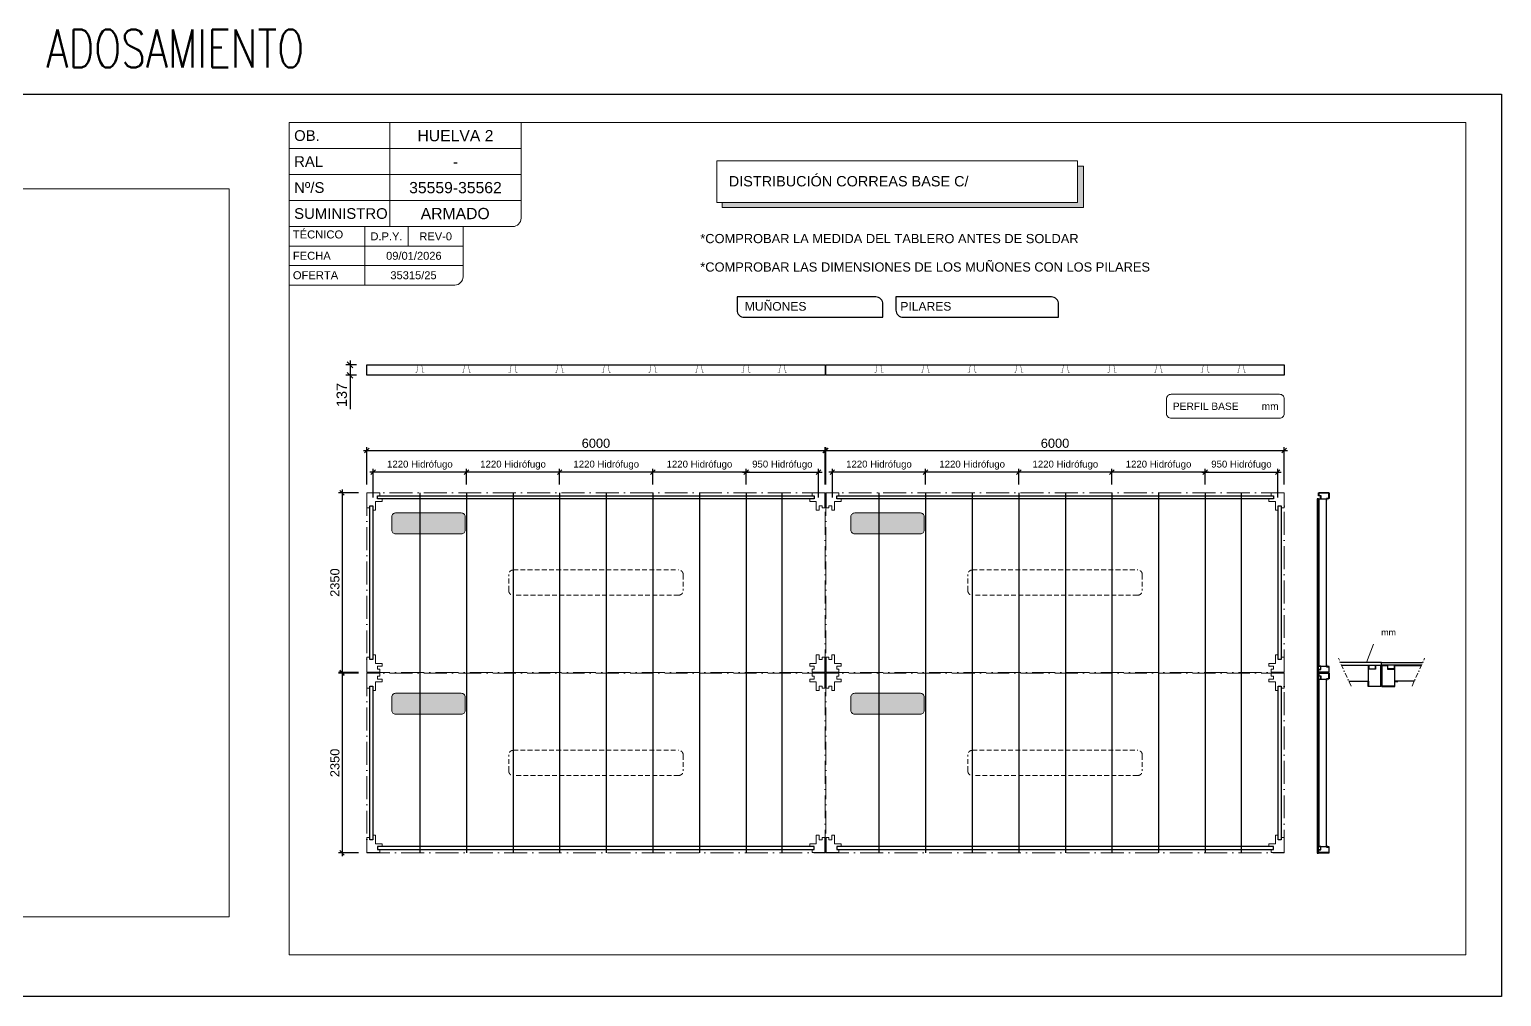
# Model space of a CAD drawing. Header units: millimetres. Extents: x 367645 to 474957, y -134457 to -104992.
# Drawn here: x 415626 to 434897, y -134457 to -121801 of the extents above; entities that cross this region are included whole.
import ezdxf
from ezdxf.enums import TextEntityAlignment as Align

# ---------------------------------------------------------------- set-up
doc = ezdxf.new("R2010")
doc.units = ezdxf.units.MM
doc.header["$LTSCALE"] = 25
doc.header["$PDMODE"] = 35
doc.header["$PDSIZE"] = 5
for name, pattern in [('ACAD_ISO10W100', [18, 12, -3, 0, -3]), ('TRAZO_Y_PUNTO2', [0.5, 0.25, -0.125, 0, -0.125]), ('TRAZOS2', [0.375, 0.25, -0.125])]:
    doc.linetypes.add(name, pattern=pattern)
for name, color, linetype in [('_A-SOMBREJAT BLANC', 7, 'Continuous'), ('ALZ-CER-DIB', 8, 'Continuous'), ('ALZ-EST-BA-DIB', 3, 'Continuous'), ('CARRIL', 3, 'Continuous'), ('CORREAS', 4, 'Continuous'), ('CUADROS', 2, 'Continuous'), ('Ejes', 4, 'Continuous'), ('Estructura LF', 8, 'Continuous'), ('PL-CER-DIB', 3, 'Continuous'), ('SOMBRAS', 7, 'Continuous'), ('TEXTO', 2, 'Continuous')]:
    doc.layers.add(name, color=color, linetype=linetype)
for name, color, linetype, lineweight in [('Cotas', 1, 'Continuous', 13), ('PL-LIM-CASETA', 8, 'ACAD_ISO10W100', 9), ('PL-PILARES', 2, 'Continuous', 18)]:
    doc.layers.add(name, color=color, linetype=linetype, lineweight=lineweight)
doc.styles.add('ARIAL', font='arial.ttf')
doc.styles.add('ROMANS', font='romans.shx', dxfattribs={"width": 0.75})
doc.styles.get("Standard").update_dxf_attribs({"font": 'arial.ttf'})
doc.dimstyles.new('PMP-T-60', dxfattribs={"dimscale": 60, "dimtxt": 1.8, "dimasz": 1, "dimexe": 0.75, "dimexo": 1.8, "dimgap": 0.54, "dimtad": 1, "dimdec": 0, "dimzin": 0, "dimdsep": 46, "dimtxsty": 'ROMANS', "dimblk1": 'OBLIQUE', "dimblk2": 'OBLIQUE', "dimsah": 1, "dimcen": 1, "dimdle": 0.75, "dimadec": 0, "dimazin": 0, "dimtfac": 1, "dimtdec": 0, "dimtofl": 0, "dimtmove": 0, "dimatfit": 3, "dimldrblk": 'OBLIQUE', "dimfxl": 1, "dimtolj": 1, "dimtzin": 0, "dimarcsym": 0})
doc.dimstyles.new('PMP-T-75', dxfattribs={"dimscale": 75, "dimtxt": 1.8, "dimasz": 1, "dimexe": 0.75, "dimexo": 1.8, "dimgap": 0.54, "dimtad": 1, "dimdec": 0, "dimzin": 0, "dimdsep": 46, "dimtxsty": 'ROMANS', "dimblk1": 'OBLIQUE', "dimblk2": 'OBLIQUE', "dimsah": 1, "dimcen": 1, "dimdle": 0.75, "dimadec": 0, "dimazin": 0, "dimtfac": 1, "dimtdec": 0, "dimtofl": 0, "dimtmove": 0, "dimatfit": 3, "dimldrblk": 'OBLIQUE', "dimfxl": 1, "dimtolj": 1, "dimtzin": 0, "dimarcsym": 0})

# ---------------------------------------------------------------- blocks, each defined once
blk = doc.blocks.new('RECUADROS MEDIDAS PILARES - MUÑONES')
at = {"layer": 'TEXTO', "color": 5}
for points in [[(-182, 0), (-1432, 0), (-1432, -119, 0.414214), (-1367, -183), (-117, -183), (-117, -65, 0.414214)], [(1401, 0), (0, 0), (0, -119, 0.414214), (65, -183), (1466, -183), (1466, -65, 0.414214)]]:
    blk.add_lwpolyline(points, format="xyb", close=True, dxfattribs=at)
at = {"layer": 'TEXTO', "color": 5, "style": 'ARIAL'}
for s, p in [(' MUÑONES ', (-1392, -124)), ('PILARES ', (40, -124))]:
    blk.add_text(s, height=77.8, dxfattribs=at).set_placement(p)
for tag, p in [('MUÑONES', (-167, -92)), ('PILARES', (1416, -92))]:
    blk.add_attdef(tag, text='', height=77.8, dxfattribs=at).set_placement(p, align=Align.MIDDLE_RIGHT)
blk = doc.blocks.new('RECUADRO TÍTULO PLANO')
at = {"layer": '_A-SOMBREJAT BLANC'}
h = blk.add_hatch(color=7, dxfattribs=at)
h.dxf.hatch_style = 1
h.paths.add_polyline_path([(1677, -47), (1625, -47), (1625, -374), (-1578, -374), (-1578, -421), (1677, -421)])
at = {"layer": 'Cotas'}
blk.add_lwpolyline([(-1625, 0), (1625, 0), (1625, -374), (-1625, -374)], close=True, dxfattribs=at)
blk.add_lwpolyline([(1625, -47), (1677, -47), (1677, -421), (-1578, -421), (-1578, -374)], dxfattribs=at)
at = {"layer": 'TEXTO', "style": 'ARIAL'}
blk.add_text('DISTRIBUCIÓN CORREAS BASE C/', height=93.09, dxfattribs=at).set_placement((-1518, -230))
blk.add_attdef('TABLERO', (717, -230), '', height=93.1, dxfattribs=at)
blk = doc.blocks.new('PILAR Y REMATE')
at = {"lineweight": 0}
blk.add_wipeout([(-140, 78), (-198, 78), (-198, 113), (-113, 113), (-113, 226), (-78, 226), (-78, 168), (-38, 168), (-38, 195), (0, 195), (0, 0), (-167, 0), (-167, 38), (-140, 38)], dxfattribs=at)
at = {"layer": 'PL-PILARES'}
blk.add_line((2, -2), (0, -2), dxfattribs=at)
blk.add_lwpolyline([(-140, 78), (-198, 78), (-198, 113), (-113, 113), (-113, 226), (-78, 226), (-78, 168), (-38, 168), (-38, 195), (0, 195), (0, 0), (-167, 0), (-167, 38), (-140, 38)], close=True, dxfattribs=at)
blk = doc.blocks.new('_OBLIQUE')
at = {"color": 0, "linetype": 'ByBlock'}
blk.add_line((-0.5, -0.5), (0.5, 0.5), dxfattribs=at)
blk = doc.blocks.new('*D780')
at = {"layer": 'Cotas', "color": 0, "lineweight": -2, "transparency": 16777216}
for p, q in [((420127, -127928), (420127, -127550)), ((421347, -127757), (421347, -127550)), ((421392, -127595), (420082, -127595))]:
    blk.add_line(p, q, dxfattribs=at)
at = {"layer": 'Defpoints', "color": 0, "transparency": 16777216}
for p in [(420127, -127595), (421347, -127865), (420127, -128036)]:
    blk.add_point(p, dxfattribs=at)
at = {"layer": 'Cotas', "color": 0, "lineweight": -2, "transparency": 16777216, "xscale": 60, "yscale": 60, "zscale": 60, "rotation": 180}
blk.add_blockref('_OBLIQUE', (420127, -127595), dxfattribs=at)
at = {"layer": 'Cotas', "color": 0, "lineweight": -2, "transparency": 16777216, "xscale": 60, "yscale": 60, "zscale": 60}
blk.add_blockref('_OBLIQUE', (421347, -127595), dxfattribs=at)
at = {"layer": 'Cotas', "color": 0, "transparency": 16777216, "insert": (420737, -127503), "char_height": 90, "attachment_point": 5, "style": 'ARIAL'}
blk.add_mtext('\\A1;1220 Hidrófugo', dxfattribs=at)
blk = doc.blocks.new('*D781')
at = {"layer": 'Cotas', "color": 0, "lineweight": -2, "transparency": 16777216}
for p, q in [((421347, -127757), (421347, -127550)), ((422567, -127757), (422567, -127550)), ((422612, -127595), (421302, -127595))]:
    blk.add_line(p, q, dxfattribs=at)
at = {"layer": 'Defpoints', "color": 0, "transparency": 16777216}
for p in [(421347, -127595), (421347, -127865), (422567, -127865)]:
    blk.add_point(p, dxfattribs=at)
at = {"layer": 'Cotas', "color": 0, "lineweight": -2, "transparency": 16777216, "xscale": 60, "yscale": 60, "zscale": 60, "rotation": 180}
blk.add_blockref('_OBLIQUE', (421347, -127595), dxfattribs=at)
at = {"layer": 'Cotas', "color": 0, "lineweight": -2, "transparency": 16777216, "xscale": 60, "yscale": 60, "zscale": 60}
blk.add_blockref('_OBLIQUE', (422567, -127595), dxfattribs=at)
at = {"layer": 'Cotas', "color": 0, "transparency": 16777216, "insert": (421957, -127503), "char_height": 90, "attachment_point": 5, "style": 'ARIAL'}
blk.add_mtext('\\A1;1220 Hidrófugo', dxfattribs=at)
blk = doc.blocks.new('*D782')
at = {"layer": 'Cotas', "color": 0, "lineweight": -2, "transparency": 16777216}
for p, q in [((422567, -127757), (422567, -127550)), ((423787, -127757), (423787, -127550)), ((423832, -127595), (422522, -127595))]:
    blk.add_line(p, q, dxfattribs=at)
at = {"layer": 'Defpoints', "color": 0, "transparency": 16777216}
for p in [(422567, -127595), (422567, -127865), (423787, -127865)]:
    blk.add_point(p, dxfattribs=at)
at = {"layer": 'Cotas', "color": 0, "lineweight": -2, "transparency": 16777216, "xscale": 60, "yscale": 60, "zscale": 60, "rotation": 180}
blk.add_blockref('_OBLIQUE', (422567, -127595), dxfattribs=at)
at = {"layer": 'Cotas', "color": 0, "lineweight": -2, "transparency": 16777216, "xscale": 60, "yscale": 60, "zscale": 60}
blk.add_blockref('_OBLIQUE', (423787, -127595), dxfattribs=at)
at = {"layer": 'Cotas', "color": 0, "transparency": 16777216, "insert": (423177, -127503), "char_height": 90, "attachment_point": 5, "style": 'ARIAL'}
blk.add_mtext('\\A1;1220 Hidrófugo', dxfattribs=at)
blk = doc.blocks.new('*D783')
at = {"layer": 'Cotas', "color": 0, "lineweight": -2, "transparency": 16777216}
for p, q in [((423787, -127757), (423787, -127550)), ((425007, -127757), (425007, -127550)), ((425052, -127595), (423742, -127595))]:
    blk.add_line(p, q, dxfattribs=at)
at = {"layer": 'Defpoints', "color": 0, "transparency": 16777216}
for p in [(423787, -127595), (423787, -127865), (425007, -127865)]:
    blk.add_point(p, dxfattribs=at)
at = {"layer": 'Cotas', "color": 0, "lineweight": -2, "transparency": 16777216, "xscale": 60, "yscale": 60, "zscale": 60, "rotation": 180}
blk.add_blockref('_OBLIQUE', (423787, -127595), dxfattribs=at)
at = {"layer": 'Cotas', "color": 0, "lineweight": -2, "transparency": 16777216, "xscale": 60, "yscale": 60, "zscale": 60}
blk.add_blockref('_OBLIQUE', (425007, -127595), dxfattribs=at)
at = {"layer": 'Cotas', "color": 0, "transparency": 16777216, "insert": (424397, -127503), "char_height": 90, "attachment_point": 5, "style": 'ARIAL'}
blk.add_mtext('\\A1;1220 Hidrófugo', dxfattribs=at)
blk = doc.blocks.new('*D775')
at = {"layer": 'Cotas', "color": 0, "lineweight": -2, "transparency": 16777216}
for p, q in [((425007, -127757), (425007, -127550)), ((425957, -127927), (425957, -127550)), ((424962, -127595), (426002, -127595))]:
    blk.add_line(p, q, dxfattribs=at)
at = {"layer": 'Defpoints', "color": 0, "transparency": 16777216}
for p in [(425957, -127595), (425007, -127865), (425957, -128035)]:
    blk.add_point(p, dxfattribs=at)
at = {"layer": 'Cotas', "color": 0, "lineweight": -2, "transparency": 16777216, "xscale": 60, "yscale": 60, "zscale": 60, "rotation": 180}
blk.add_blockref('_OBLIQUE', (425007, -127595), dxfattribs=at)
at = {"layer": 'Cotas', "color": 0, "lineweight": -2, "transparency": 16777216, "xscale": 60, "yscale": 60, "zscale": 60}
blk.add_blockref('_OBLIQUE', (425957, -127595), dxfattribs=at)
at = {"layer": 'Cotas', "color": 0, "transparency": 16777216, "insert": (425482, -127503), "char_height": 90, "attachment_point": 5, "style": 'ARIAL'}
blk.add_mtext('\\A1;950 Hidrófugo', dxfattribs=at)
blk = doc.blocks.new('*D776')
at = {"layer": 'Cotas', "color": 0, "lineweight": -2, "transparency": 16777216}
for p, q in [((419934, -127865), (419673, -127865)), ((419718, -127820), (419718, -130260)), ((419934, -130215), (419673, -130215))]:
    blk.add_line(p, q, dxfattribs=at)
at = {"layer": 'Defpoints', "color": 0, "transparency": 16777216}
for p in [(420042, -127865), (419718, -130215), (420042, -130215)]:
    blk.add_point(p, dxfattribs=at)
at = {"layer": 'Cotas', "color": 0, "lineweight": -2, "transparency": 16777216, "xscale": 60, "yscale": 60, "zscale": 60}
for p, rotation in [((419718, -127865), 90), ((419718, -130215), 270)]:
    blk.add_blockref('_OBLIQUE', p, dxfattribs=dict(at, rotation=rotation))
at = {"layer": 'Cotas', "color": 0, "transparency": 16777216, "insert": (419625, -129040), "char_height": 120, "attachment_point": 5, "rotation": 90, "style": 'ARIAL'}
blk.add_mtext('\\A1;2350', dxfattribs=at)
blk = doc.blocks.new('*D777')
at = {"layer": 'Cotas', "color": 0, "lineweight": -2, "transparency": 16777216}
for p, q in [((419997, -127311), (426087, -127311)), ((420042, -127757), (420042, -127266)), ((426042, -127757), (426042, -127266))]:
    blk.add_line(p, q, dxfattribs=at)
at = {"layer": 'Defpoints', "color": 0, "transparency": 16777216}
for p in [(426042, -127311), (420042, -127865), (426042, -127865)]:
    blk.add_point(p, dxfattribs=at)
at = {"layer": 'Cotas', "color": 0, "lineweight": -2, "transparency": 16777216, "xscale": 60, "yscale": 60, "zscale": 60, "rotation": 180}
blk.add_blockref('_OBLIQUE', (420042, -127311), dxfattribs=at)
at = {"layer": 'Cotas', "color": 0, "lineweight": -2, "transparency": 16777216, "xscale": 60, "yscale": 60, "zscale": 60}
blk.add_blockref('_OBLIQUE', (426042, -127311), dxfattribs=at)
at = {"layer": 'Cotas', "color": 0, "transparency": 16777216, "insert": (423042, -127217), "char_height": 120, "attachment_point": 5, "style": 'ARIAL'}
blk.add_mtext('\\A1;6000', dxfattribs=at)
blk = doc.blocks.new('*D778')
at = {"layer": 'Cotas', "color": 0, "lineweight": -2, "transparency": 16777216}
for p, q in [((419907, -126190), (419768, -126190)), ((419824, -126134), (419824, -126327)), ((419907, -126327), (419768, -126327)), ((419824, -126327), (419824, -126769))]:
    blk.add_line(p, q, dxfattribs=at)
at = {"layer": 'Defpoints', "color": 0, "transparency": 16777216}
for p in [(420042, -126190), (419824, -126327), (420042, -126327)]:
    blk.add_point(p, dxfattribs=at)
at = {"layer": 'Cotas', "color": 0, "lineweight": -2, "transparency": 16777216, "xscale": 75, "yscale": 75, "zscale": 75}
for p, rotation in [((419824, -126190), 90), ((419824, -126327), 270)]:
    blk.add_blockref('_OBLIQUE', p, dxfattribs=dict(at, rotation=rotation))
at = {"layer": 'Cotas', "color": 0, "transparency": 16777216, "insert": (419715, -126585), "char_height": 135, "attachment_point": 5, "rotation": 90, "style": 'ARIAL'}
blk.add_mtext('\\A1;137', dxfattribs=at)
blk = doc.blocks.new('RECUADRO H PERFIL BASE Xmm')
at = {"layer": 'Cotas', "color": 4}
blk.add_lwpolyline([(-996, 106), (-41, 106, -0.414214), (0, 65), (0, -65, -0.414214), (-41, -106), (-996, -106, -0.414214), (-1038, -65), (-1038, 65, -0.414214)], format="xyb", close=True, dxfattribs=at)
at = {"layer": 'TEXTO', "color": 4, "style": 'ARIAL'}
for s, height, p in [('PERFIL BASE', 64.29, (-982, -32)), ('mm', 64.3, (-199, -32))]:
    blk.add_text(s, height=height, dxfattribs=at).set_placement(p)
blk.add_attdef('HBASE', text='', height=64.3, dxfattribs=at).set_placement((-368, -51), align=Align.BOTTOM_LEFT)
blk = doc.blocks.new('CORREA BASE')
at = {"layer": 'ALZ-CER-DIB', "const_width": 5}
blk.add_lwpolyline([(-60, -100), (-40, -100), (-25, 0), (25, 0), (40, -100), (60, -100)], dxfattribs=at)
blk = doc.blocks.new('*D779')
at = {"layer": 'Cotas', "color": 0, "lineweight": -2, "transparency": 16777216}
for p, q in [((419934, -130225), (419673, -130225)), ((419718, -130180), (419718, -132620)), ((419934, -132575), (419673, -132575))]:
    blk.add_line(p, q, dxfattribs=at)
at = {"layer": 'Defpoints', "color": 0, "transparency": 16777216}
for p in [(420042, -130225), (419718, -132575), (420042, -132575)]:
    blk.add_point(p, dxfattribs=at)
at = {"layer": 'Cotas', "color": 0, "lineweight": -2, "transparency": 16777216, "xscale": 60, "yscale": 60, "zscale": 60}
for p, rotation in [((419718, -130225), 90), ((419718, -132575), 270)]:
    blk.add_blockref('_OBLIQUE', p, dxfattribs=dict(at, rotation=rotation))
at = {"layer": 'Cotas', "color": 0, "transparency": 16777216, "insert": (419625, -131400), "char_height": 120, "attachment_point": 5, "rotation": 90, "style": 'ARIAL'}
blk.add_mtext('\\A1;2350', dxfattribs=at)
blk = doc.blocks.new('BLOQUE TABLERO SECCIÓN')
at = {"layer": 'TEXTO', "style": 'ARIAL'}
blk.add_text('mm', height=82.9, dxfattribs=at).set_placement((140, 0))
for tag, p in [('TIPO_TABLERO', (0, 256)), ('TABLERO', (0, 117)), ('NÚMERO_GROSOR_TABLERO', (0, -22))]:
    blk.add_attdef(tag, text='', height=75, dxfattribs=at).set_placement(p, align=Align.BOTTOM_LEFT)
blk = doc.blocks.new('*D784')
at = {"layer": 'Cotas', "color": 0, "lineweight": -2, "transparency": 16777216}
for p, q in [((426137, -127928), (426137, -127550)), ((427357, -127757), (427357, -127550)), ((427402, -127595), (426092, -127595))]:
    blk.add_line(p, q, dxfattribs=at)
at = {"layer": 'Defpoints', "color": 0, "transparency": 16777216}
for p in [(426137, -127595), (427357, -127865), (426137, -128036)]:
    blk.add_point(p, dxfattribs=at)
at = {"layer": 'Cotas', "color": 0, "lineweight": -2, "transparency": 16777216, "xscale": 60, "yscale": 60, "zscale": 60, "rotation": 180}
blk.add_blockref('_OBLIQUE', (426137, -127595), dxfattribs=at)
at = {"layer": 'Cotas', "color": 0, "lineweight": -2, "transparency": 16777216, "xscale": 60, "yscale": 60, "zscale": 60}
blk.add_blockref('_OBLIQUE', (427357, -127595), dxfattribs=at)
at = {"layer": 'Cotas', "color": 0, "transparency": 16777216, "insert": (426747, -127503), "char_height": 90, "attachment_point": 5, "style": 'ARIAL'}
blk.add_mtext('\\A1;1220 Hidrófugo', dxfattribs=at)
blk = doc.blocks.new('*D785')
at = {"layer": 'Cotas', "color": 0, "lineweight": -2, "transparency": 16777216}
for p, q in [((427357, -127757), (427357, -127550)), ((428577, -127757), (428577, -127550)), ((428622, -127595), (427312, -127595))]:
    blk.add_line(p, q, dxfattribs=at)
at = {"layer": 'Defpoints', "color": 0, "transparency": 16777216}
for p in [(427357, -127595), (427357, -127865), (428577, -127865)]:
    blk.add_point(p, dxfattribs=at)
at = {"layer": 'Cotas', "color": 0, "lineweight": -2, "transparency": 16777216, "xscale": 60, "yscale": 60, "zscale": 60, "rotation": 180}
blk.add_blockref('_OBLIQUE', (427357, -127595), dxfattribs=at)
at = {"layer": 'Cotas', "color": 0, "lineweight": -2, "transparency": 16777216, "xscale": 60, "yscale": 60, "zscale": 60}
blk.add_blockref('_OBLIQUE', (428577, -127595), dxfattribs=at)
at = {"layer": 'Cotas', "color": 0, "transparency": 16777216, "insert": (427967, -127503), "char_height": 90, "attachment_point": 5, "style": 'ARIAL'}
blk.add_mtext('\\A1;1220 Hidrófugo', dxfattribs=at)
blk = doc.blocks.new('*D786')
at = {"layer": 'Cotas', "color": 0, "lineweight": -2, "transparency": 16777216}
for p, q in [((428577, -127757), (428577, -127550)), ((429797, -127757), (429797, -127550)), ((429842, -127595), (428532, -127595))]:
    blk.add_line(p, q, dxfattribs=at)
at = {"layer": 'Defpoints', "color": 0, "transparency": 16777216}
for p in [(428577, -127595), (428577, -127865), (429797, -127865)]:
    blk.add_point(p, dxfattribs=at)
at = {"layer": 'Cotas', "color": 0, "lineweight": -2, "transparency": 16777216, "xscale": 60, "yscale": 60, "zscale": 60, "rotation": 180}
blk.add_blockref('_OBLIQUE', (428577, -127595), dxfattribs=at)
at = {"layer": 'Cotas', "color": 0, "lineweight": -2, "transparency": 16777216, "xscale": 60, "yscale": 60, "zscale": 60}
blk.add_blockref('_OBLIQUE', (429797, -127595), dxfattribs=at)
at = {"layer": 'Cotas', "color": 0, "transparency": 16777216, "insert": (429187, -127503), "char_height": 90, "attachment_point": 5, "style": 'ARIAL'}
blk.add_mtext('\\A1;1220 Hidrófugo', dxfattribs=at)
blk = doc.blocks.new('*D787')
at = {"layer": 'Cotas', "color": 0, "lineweight": -2, "transparency": 16777216}
for p, q in [((429797, -127757), (429797, -127550)), ((431017, -127757), (431017, -127550)), ((431062, -127595), (429752, -127595))]:
    blk.add_line(p, q, dxfattribs=at)
at = {"layer": 'Defpoints', "color": 0, "transparency": 16777216}
for p in [(429797, -127595), (429797, -127865), (431017, -127865)]:
    blk.add_point(p, dxfattribs=at)
at = {"layer": 'Cotas', "color": 0, "lineweight": -2, "transparency": 16777216, "xscale": 60, "yscale": 60, "zscale": 60, "rotation": 180}
blk.add_blockref('_OBLIQUE', (429797, -127595), dxfattribs=at)
at = {"layer": 'Cotas', "color": 0, "lineweight": -2, "transparency": 16777216, "xscale": 60, "yscale": 60, "zscale": 60}
blk.add_blockref('_OBLIQUE', (431017, -127595), dxfattribs=at)
at = {"layer": 'Cotas', "color": 0, "transparency": 16777216, "insert": (430407, -127503), "char_height": 90, "attachment_point": 5, "style": 'ARIAL'}
blk.add_mtext('\\A1;1220 Hidrófugo', dxfattribs=at)
blk = doc.blocks.new('*D788')
at = {"layer": 'Cotas', "color": 0, "lineweight": -2, "transparency": 16777216}
for p, q in [((431017, -127757), (431017, -127550)), ((431967, -127927), (431967, -127550)), ((430972, -127595), (432012, -127595))]:
    blk.add_line(p, q, dxfattribs=at)
at = {"layer": 'Defpoints', "color": 0, "transparency": 16777216}
for p in [(431967, -127595), (431017, -127865), (431967, -128035)]:
    blk.add_point(p, dxfattribs=at)
at = {"layer": 'Cotas', "color": 0, "lineweight": -2, "transparency": 16777216, "xscale": 60, "yscale": 60, "zscale": 60, "rotation": 180}
blk.add_blockref('_OBLIQUE', (431017, -127595), dxfattribs=at)
at = {"layer": 'Cotas', "color": 0, "lineweight": -2, "transparency": 16777216, "xscale": 60, "yscale": 60, "zscale": 60}
blk.add_blockref('_OBLIQUE', (431967, -127595), dxfattribs=at)
at = {"layer": 'Cotas', "color": 0, "transparency": 16777216, "insert": (431492, -127503), "char_height": 90, "attachment_point": 5, "style": 'ARIAL'}
blk.add_mtext('\\A1;950 Hidrófugo', dxfattribs=at)
blk = doc.blocks.new('*D789')
at = {"layer": 'Cotas', "color": 0, "lineweight": -2, "transparency": 16777216}
for p, q in [((426007, -127311), (432097, -127311)), ((426052, -127757), (426052, -127266)), ((432052, -127757), (432052, -127266))]:
    blk.add_line(p, q, dxfattribs=at)
at = {"layer": 'Defpoints', "color": 0, "transparency": 16777216}
for p in [(432052, -127311), (426052, -127865), (432052, -127865)]:
    blk.add_point(p, dxfattribs=at)
at = {"layer": 'Cotas', "color": 0, "lineweight": -2, "transparency": 16777216, "xscale": 60, "yscale": 60, "zscale": 60, "rotation": 180}
blk.add_blockref('_OBLIQUE', (426052, -127311), dxfattribs=at)
at = {"layer": 'Cotas', "color": 0, "lineweight": -2, "transparency": 16777216, "xscale": 60, "yscale": 60, "zscale": 60}
blk.add_blockref('_OBLIQUE', (432052, -127311), dxfattribs=at)
at = {"layer": 'Cotas', "color": 0, "transparency": 16777216, "insert": (429052, -127217), "char_height": 120, "attachment_point": 5, "style": 'ARIAL'}
blk.add_mtext('\\A1;6000', dxfattribs=at)
blk = doc.blocks.new('RECUADRO TABLERO Y SUELO')
at = {"layer": 'Cotas', "linetype": 'TRAZOS2', "ltscale": 10, "transparency": 33554559}
blk.add_lwpolyline([(-1082, 165), (1082, 165, -0.414214), (1142, 105), (1142, -105, -0.414214), (1082, -165), (-1082, -165, -0.414214), (-1142, -105), (-1142, 105, -0.414214)], format="xyb", close=True, dxfattribs=at)
at = {"layer": 'TEXTO', "style": 'ARIAL'}
blk.add_attdef('TABLERO_SUELO', text='', height=108, dxfattribs=at).set_placement((0, 0), align=Align.MIDDLE_CENTER)
blk = doc.blocks.new('BLOQUE NÚMERO SERIE')
at = {"layer": 'SOMBRAS', "transparency": 33554495}
h = blk.add_hatch(color=3, dxfattribs=at)
h.dxf.hatch_style = 1
edge = h.paths.add_edge_path()
edge.add_arc((-430, 87), 50, 90, 180)
edge.add_line((-480, 87), (-480, -87))
edge.add_arc((-430, -87), 50, 180, 270)
edge.add_line((-430, -137), (430, -137))
edge.add_arc((430, -87), 50, 270, 360)
edge.add_line((480, -87), (480, 87))
edge.add_arc((430, 87), 50, 0, 90)
edge.add_line((430, 137), (-430, 137))
at = {"layer": 'Cotas', "color": 2}
blk.add_lwpolyline([(-430, 137, 0.414214), (-480, 87), (-480, -87, 0.414214), (-430, -137), (430, -137, 0.414214), (480, -87), (480, 87, 0.414214), (430, 137)], format="xyb", close=True, dxfattribs=at)
at = {"layer": 'TEXTO', "style": 'ARIAL'}
blk.add_attdef('SERIE', text='', height=90, dxfattribs=at).set_placement((0, 0), align=Align.MIDDLE_CENTER)

msp = doc.modelspace()

# ---------------------------------------------------------------- linework, layer by layer
at = {"layer": 'ALZ-EST-BA-DIB', "color": 3, "elevation": 0}
for points in [[(426042.146, -126190.184), (426042.146, -126327.184), (420042.146, -126327.184), (420042.146, -126190.184)], [(432052.146, -126190.184), (432052.146, -126327.184), (426052.146, -126327.184), (426052.146, -126190.184)]]:
    msp.add_lwpolyline(points, close=True, dxfattribs=at)
at = {"layer": 'CORREAS', "elevation": 0}
for points in [[(432504.893, -127946.958), (432504.893, -130132.958), (432604.893, -130132.958), (432604.893, -127946.958)], [(432504.893, -130306.958), (432504.893, -132492.958), (432604.893, -132492.958), (432604.893, -130306.958)]]:
    msp.add_lwpolyline(points, close=True, dxfattribs=at)
at = {"layer": 'CORREAS'}
for points in [[(432896.315, -130328.299), (433153.981, -130328.299), (433153.981, -130124.299), (432805.234, -130124.299)], [(433756.222, -130328.299), (433498.556, -130328.299), (433498.556, -130124.299), (433847.304, -130124.299)]]:
    msp.add_lwpolyline(points, dxfattribs=at)
at = {"layer": 'Cotas'}
msp.add_line((433131.257, -130087.453), (433222.821, -129846.076), dxfattribs=at)
at = {"layer": 'Cotas', "linetype": 'TRAZO_Y_PUNTO2', "ltscale": 10}
for p, q in [((432927.011, -130397.049), (432762.626, -130028.868)), ((433725.527, -130397.049), (433889.912, -130028.868))]:
    msp.add_line(p, q, dxfattribs=at)
at = {"layer": 'Cotas', "elevation": 0}
for points in [[(419024.892, -123021.187), (434428.234, -123021.187), (434428.234, -133913.551), (419024.892, -133913.551)], [(419025.594, -123021.187), (420344.385, -123021.187), (420344.385, -123361.183), (419025.594, -123361.183)], [(420344.385, -123021.187), (422061.519, -123021.187), (422061.519, -123361.183), (420344.385, -123361.183)], [(419025.594, -123361.183), (420344.385, -123361.183), (420344.385, -123701.179), (419025.594, -123701.179)], [(420344.385, -123361.183), (422061.519, -123361.183), (422061.519, -123701.179), (420344.385, -123701.179)], [(419025.594, -123701.179), (420344.385, -123701.179), (420344.385, -124041.175), (419025.594, -124041.175)], [(420344.385, -123701.179), (422061.519, -123701.179), (422061.519, -124041.175), (420344.385, -124041.175)], [(404762.413, -123886.438), (418238.719, -123886.438), (418238.719, -133416.111), (404762.413, -133416.111)], [(419025.594, -124041.175), (420344.385, -124041.175), (420344.385, -124381.171), (419025.594, -124381.171)], [(419025.594, -124381.171), (420014.687, -124381.171), (420014.687, -124636.168), (419025.594, -124636.168)], [(420014.687, -124381.171), (421302.538, -124381.171), (421302.538, -124636.168), (420014.687, -124636.168)], [(420585.235, -124381.171), (420585.235, -124636.168)], [(419025.594, -124636.168), (420014.687, -124636.168), (420014.687, -124891.165), (419025.594, -124891.165)], [(420014.687, -124636.168), (421302.538, -124636.168), (421302.538, -124891.165), (420014.687, -124891.165)], [(419025.594, -124891.165), (420014.687, -124891.165), (420014.687, -125146.162), (419025.594, -125146.162)]]:
    msp.add_lwpolyline(points, close=True, dxfattribs=at)
for points in [[(420344.385, -124041.175), (422061.519, -124041.175), (422061.519, -124272.699, -0.414213562), (421953.052, -124381.171), (420344.385, -124381.171)], [(420014.687, -124891.165), (421302.538, -124891.165), (421302.538, -125037.69, -0.414213562), (421194.071, -125146.162), (420014.687, -125146.162)]]:
    msp.add_lwpolyline(points, format="xyb", close=True, dxfattribs=at)
at = {"layer": 'CUADROS', "elevation": 0}
for points in [[(432502.893, -130219.958), (432502.893, -127944.958), (432483.97, -127944.958), (432483.97, -130219.958)], [(432502.893, -132579.958), (432502.893, -130219.958), (432483.97, -130219.958), (432483.97, -132579.958)]]:
    msp.add_lwpolyline(points, close=True, dxfattribs=at)
at = {"layer": 'CUADROS'}
for points in [[(432803.448, -130120.299), (433326.269, -130120.299), (433326.269, -130087.453), (432788.783, -130087.453)], [(433849.09, -130120.299), (433326.269, -130120.299), (433326.269, -130087.453), (433863.755, -130087.453)]]:
    msp.add_lwpolyline(points, dxfattribs=at)
at = {"layer": 'Ejes'}
for p, q in [((420737.146, -127864.958), (420737.146, -130214.958)), ((421347.146, -127864.958), (421347.146, -130214.958)), ((421957.146, -127864.958), (421957.146, -130214.958)), ((422567.146, -127864.958), (422567.146, -130214.958)), ((423177.146, -127864.958), (423177.146, -130214.958)), ((423787.146, -127864.958), (423787.146, -130214.958)), ((424397.146, -127864.958), (424397.146, -130214.958)), ((425007.146, -127864.958), (425007.146, -130214.958)), ((425477.146, -127864.958), (425477.146, -130214.958)), ((426747.146, -127864.958), (426747.146, -130214.958)), ((427357.146, -127864.958), (427357.146, -130214.958)), ((427967.146, -127864.958), (427967.146, -130214.958)), ((428577.146, -127864.958), (428577.146, -130214.958)), ((429187.146, -127864.958), (429187.146, -130214.958)), ((429797.146, -127864.958), (429797.146, -130214.958)), ((430407.146, -127864.958), (430407.146, -130214.958)), ((431017.146, -127864.958), (431017.146, -130214.958)), ((431487.146, -127864.958), (431487.146, -130214.958)), ((420737.146, -130224.958), (420737.146, -132574.958)), ((421347.146, -130224.958), (421347.146, -132574.958)), ((421957.146, -130224.958), (421957.146, -132574.958)), ((422567.146, -130224.958), (422567.146, -132574.958)), ((423177.146, -130224.958), (423177.146, -132574.958)), ((423787.146, -130224.958), (423787.146, -132574.958)), ((424397.146, -130224.958), (424397.146, -132574.958)), ((425007.146, -130224.958), (425007.146, -132574.958)), ((425477.146, -130224.958), (425477.146, -132574.958)), ((426747.146, -130224.958), (426747.146, -132574.958)), ((427357.146, -130224.958), (427357.146, -132574.958)), ((427967.146, -130224.958), (427967.146, -132574.958)), ((428577.146, -130224.958), (428577.146, -132574.958)), ((429187.146, -130224.958), (429187.146, -132574.958)), ((429797.146, -130224.958), (429797.146, -132574.958)), ((430407.146, -130224.958), (430407.146, -132574.958)), ((431017.146, -130224.958), (431017.146, -132574.958)), ((431487.146, -130224.958), (431487.146, -132574.958))]:
    msp.add_line(p, q, dxfattribs=at)
at = {"layer": 'PL-CER-DIB', "elevation": 0}
for points in [[(432606.893, -127961.958), (432604.893, -127961.958), (432604.893, -127938.958), (432637.893, -127938.958), (432637.893, -127866.958), (432504.893, -127866.958), (432504.893, -127900.958), (432529.893, -127900.958), (432529.893, -127946.958), (432504.893, -127946.958), (432504.893, -127969.958), (432502.893, -127969.958), (432502.893, -127944.958), (432527.893, -127944.958), (432527.893, -127902.958), (432502.893, -127902.958), (432502.893, -127864.958), (432639.893, -127864.958), (432639.893, -127940.958), (432606.893, -127940.958)], [(432606.893, -130117.958), (432604.893, -130117.958), (432604.893, -130140.958), (432637.893, -130140.958), (432637.893, -130212.958), (432504.893, -130212.958), (432504.893, -130178.958), (432529.893, -130178.958), (432529.893, -130132.958), (432504.893, -130132.958), (432504.893, -130109.958), (432502.893, -130109.958), (432502.893, -130134.958), (432527.893, -130134.958), (432527.893, -130176.958), (432502.893, -130176.958), (432502.893, -130214.958), (432639.893, -130214.958), (432639.893, -130138.958), (432606.893, -130138.958)], [(432606.893, -130321.958), (432604.893, -130321.958), (432604.893, -130298.958), (432637.893, -130298.958), (432637.893, -130226.958), (432504.893, -130226.958), (432504.893, -130260.958), (432529.893, -130260.958), (432529.893, -130306.958), (432504.893, -130306.958), (432504.893, -130329.958), (432502.893, -130329.958), (432502.893, -130304.958), (432527.893, -130304.958), (432527.893, -130262.958), (432502.893, -130262.958), (432502.893, -130224.958), (432639.893, -130224.958), (432639.893, -130300.958), (432606.893, -130300.958)], [(432606.893, -132477.958), (432604.893, -132477.958), (432604.893, -132500.958), (432637.893, -132500.958), (432637.893, -132572.958), (432504.893, -132572.958), (432504.893, -132538.958), (432529.893, -132538.958), (432529.893, -132492.958), (432504.893, -132492.958), (432504.893, -132469.958), (432502.893, -132469.958), (432502.893, -132494.958), (432527.893, -132494.958), (432527.893, -132536.958), (432502.893, -132536.958), (432502.893, -132574.958), (432639.893, -132574.958), (432639.893, -132498.958), (432606.893, -132498.958)]]:
    msp.add_lwpolyline(points, close=True, dxfattribs=at)
at = {"layer": 'PL-CER-DIB'}
for points in [[(433111.269, -130332.299), (433111.269, -130328.299), (433157.269, -130328.299), (433157.269, -130396.299), (433317.269, -130396.299), (433317.269, -130124.299), (433249.269, -130124.299), (433249.269, -130174.299), (433157.269, -130174.299), (433157.269, -130124.299), (433111.269, -130124.299), (433111.269, -130120.299), (433161.269, -130120.299), (433161.269, -130170.299), (433245.269, -130170.299), (433245.269, -130120.299), (433321.269, -130120.299), (433321.269, -130400.299), (433153.269, -130400.299), (433153.269, -130332.299)], [(433541.269, -130332.299), (433541.269, -130328.299), (433495.269, -130328.299), (433495.269, -130396.299), (433335.269, -130396.299), (433335.269, -130124.299), (433403.269, -130124.299), (433403.269, -130174.299), (433495.269, -130174.299), (433495.269, -130124.299), (433541.269, -130124.299), (433541.269, -130120.299), (433491.269, -130120.299), (433491.269, -130170.299), (433407.269, -130170.299), (433407.269, -130120.299), (433331.269, -130120.299), (433331.269, -130400.299), (433499.269, -130400.299), (433499.269, -130332.299)]]:
    msp.add_lwpolyline(points, close=True, dxfattribs=at)
at = {"layer": 'PL-LIM-CASETA', "color": 253, "elevation": 0}
msp.add_lwpolyline([(426042.146, -130214.958), (426042.146, -127864.958), (420042.146, -127864.958), (420042.146, -130214.958)], close=True, dxfattribs=at)

# ---------------------------------------------------------------- block references
for name, p, xscale, yscale, zscale in [('RECUADRO TÍTULO PLANO', (426986.75, -123520.994), 1.452985203068936, 1.452985203068936, 1.452985203068936), ('RECUADROS MEDIDAS PILARES - MUÑONES', (426969.315, -125301.267), 1.452985203068936, 1.452985203068936, 1.452985203068936), ('RECUADRO H PERFIL BASE Xmm', (432052.146, -126732.822), 1.484266017579449, 1.484266017579449, 1.484266017579449)]:
    msp.add_blockref(name, p, dxfattribs=dict(xscale=xscale, yscale=yscale, zscale=zscale))
for name, p in [('CORREA BASE', (420737.146, -126195.184)), ('CORREA BASE', (421347.146, -126195.184)), ('CORREA BASE', (421957.146, -126195.184)), ('CORREA BASE', (422567.146, -126195.184)), ('CORREA BASE', (423177.146, -126195.184)), ('CORREA BASE', (423787.146, -126195.184)), ('CORREA BASE', (424397.146, -126195.184)), ('CORREA BASE', (425007.146, -126195.184)), ('CORREA BASE', (425482.146, -126195.184)), ('CORREA BASE', (426747.146, -126195.184)), ('CORREA BASE', (427357.146, -126195.184)), ('CORREA BASE', (427967.146, -126195.184)), ('CORREA BASE', (428577.146, -126195.184)), ('CORREA BASE', (429187.146, -126195.184)), ('CORREA BASE', (429797.146, -126195.184)), ('CORREA BASE', (430407.146, -126195.184)), ('CORREA BASE', (431017.146, -126195.184)), ('CORREA BASE', (431492.146, -126195.184)), ('BLOQUE NÚMERO SERIE', (420849.493, -128265.417)), ('BLOQUE NÚMERO SERIE', (426859.493, -128265.417)), ('RECUADRO TABLERO Y SUELO', (423042.146, -129039.958)), ('RECUADRO TABLERO Y SUELO', (429052.146, -129039.958)), ('BLOQUE TABLERO SECCIÓN', (433181.664, -129732.253)), ('BLOQUE NÚMERO SERIE', (420849.493, -130625.417)), ('BLOQUE NÚMERO SERIE', (426859.493, -130625.417)), ('RECUADRO TABLERO Y SUELO', (423042.146, -131399.958)), ('RECUADRO TABLERO Y SUELO', (429052.146, -131399.958))]:
    msp.add_blockref(name, p)

# ---------------------------------------------------------------- texts
at = {"layer": 'CARRIL', "insert": (415847.612, -121801.442), "char_height": 500, "width": 5579.14778, "attachment_point": 1, "style": 'ROMANS'}
msp.add_mtext('ADOSAMIENTO', dxfattribs=at)
at = {"layer": 'TEXTO', "style": 'ARIAL'}
for s, height, p in [('HUELVA 2', 147.2362, (421202.952, -123191.185)), ('-', 147.236, (421202.952, -123531.181)), ('ARMADO', 147.2362, (421199.328, -124210.54))]:
    msp.add_text(s, height=height, dxfattribs=at).set_placement(p, align=Align.MIDDLE_CENTER)
at = {"layer": 'TEXTO', "color": 6, "style": 'ARIAL'}
msp.add_text('35559-35562', height=147.23623, dxfattribs=at).set_placement((421202.952, -123871.177), align=Align.MIDDLE_CENTER)
at = {"layer": 'TEXTO', "color": 7, "style": 'ARIAL'}
for s, p in [('D.P.Y.', (420299.961, -124508.67)), ('REV-0', (420943.887, -124508.67)), ('09/01/2026', (420658.613, -124763.667))]:
    msp.add_text(s, height=103.9861, dxfattribs=at).set_placement(p, align=Align.MIDDLE_CENTER)
at = {"layer": 'TEXTO', "style": 'ARIAL'}
for s, p in [('*COMPROBAR LA MEDIDA DEL TABLERO ANTES DE SOLDAR', (424407.739, -124598.193)), ('*COMPROBAR LAS DIMENSIONES DE LOS MUÑONES CON LOS PILARES', (424407.739, -124970.168))]:
    msp.add_text(s, height=120.40481, dxfattribs=at).set_placement(p)
at = {"layer": 'TEXTO', "color": 4, "style": 'ARIAL'}
msp.add_text('35315/25', height=103.9861, dxfattribs=at).set_placement((420653.811, -125017.863), align=Align.MIDDLE_CENTER)
at = {"layer": 'TEXTO', "char_height": 139.6758, "width": 2264.42589, "attachment_point": 1}
for s, insert in [('OB.', (419090.95, -123120.268)), ('RAL', (419090.95, -123460.264)), ('Nº/S ', (419090.95, -123800.26)), ('SUMINISTRO', (419090.95, -124140.256))]:
    msp.add_mtext(s, dxfattribs=dict(at, insert=insert))
at = {"layer": 'TEXTO', "color": 7, "char_height": 104.7569, "width": 2264.42589, "attachment_point": 1}
for s, insert in [('TÉCNICO', (419074.611, -124431.648)), ('FECHA', (419074.611, -124710.479))]:
    msp.add_mtext(s, dxfattribs=dict(at, insert=insert))
at = {"layer": 'TEXTO', "color": 4, "insert": (419074.611, -124965.476), "char_height": 104.7569, "width": 2264.42589, "attachment_point": 1}
msp.add_mtext('OFERTA', dxfattribs=at)

# ---------------------------------------------------------------- dimensions: what is measured, and where the dimension line sits
at = {"layer": 'Cotas', "color": 5}
dim = msp.add_linear_dim(base=(419824.427, -126327.184), p1=(420042.146, -126190.184), p2=(420042.146, -126327.184), angle=90, dimstyle='PMP-T-75', override={"dimtxsty": 'ARIAL'}, dxfattribs=at)
dim.commit()
dim.dimension.update_dxf_attribs({"geometry": '*D778', "text_midpoint": (419714.954, -126585.466)})
at = {"layer": 'Cotas'}
for base, p1, p2, picture, middle in [((421347.146, -127594.708), (422567.146, -127864.958), (421347.146, -127864.958), '*D781', (421957.146, -127503.311)), ((422567.146, -127594.708), (423787.146, -127864.958), (422567.146, -127864.958), '*D782', (423177.146, -127503.311)), ((423787.146, -127594.708), (425007.146, -127864.958), (423787.146, -127864.958), '*D783', (424397.146, -127503.311)), ((427357.146, -127594.708), (428577.146, -127864.958), (427357.146, -127864.958), '*D785', (427967.146, -127503.311)), ((428577.146, -127594.708), (429797.146, -127864.958), (428577.146, -127864.958), '*D786', (429187.146, -127503.311)), ((429797.146, -127594.708), (431017.146, -127864.958), (429797.146, -127864.958), '*D787', (430407.146, -127503.311))]:
    dim = msp.add_linear_dim(base=base, p1=p1, p2=p2, angle=180, text='<> Hidrófugo', dimstyle='PMP-T-60', override={"dimtxt": 1.5, "dimtxsty": 'ARIAL'}, dxfattribs=at)
    dim.commit()
    dim.dimension.update_dxf_attribs({"geometry": picture, "text_midpoint": middle})

# ---------------------------------------------------------------- next in the draw order: block references
at = {"layer": 'PL-PILARES', "rotation": 179.9999999999998}
msp.add_blockref('PILAR Y REMATE', (420044.146, -127866.958), dxfattribs=at)
at = {"layer": 'PL-PILARES', "xscale": -1, "rotation": 180}
msp.add_blockref('PILAR Y REMATE', (426040.146, -127866.958), dxfattribs=at)
at = {"layer": 'PL-PILARES', "xscale": -1}
for p in [(420044.146, -130212.958), (420044.146, -132572.958)]:
    msp.add_blockref('PILAR Y REMATE', p, dxfattribs=at)
at = {"layer": 'PL-PILARES'}
for p in [(426040.146, -130212.958), (426040.146, -132572.958), (432050.146, -132572.958)]:
    msp.add_blockref('PILAR Y REMATE', p, dxfattribs=at)

# ---------------------------------------------------------------- next in the draw order: linework, layer by layer
at = {"layer": 'Estructura LF', "elevation": 0}
for points in [[(420184.146, -127904.958), (425900.146, -127904.958), (425900.146, -127944.958), (420184.146, -127944.958)], [(420122.146, -130044.958), (420082.146, -130044.958), (420082.146, -128034.958), (420122.146, -128034.958)], [(420184.146, -132534.958), (425900.146, -132534.958), (425900.146, -132494.958), (420184.146, -132494.958)]]:
    msp.add_lwpolyline(points, close=True, dxfattribs=at)

# ---------------------------------------------------------------- next in the draw order: block references
at = {"layer": 'PL-PILARES', "xscale": -1, "rotation": 180}
msp.add_blockref('PILAR Y REMATE', (426040.146, -130226.958), dxfattribs=at)

# ---------------------------------------------------------------- next in the draw order: dimensions: what is measured, and where the dimension line sits
at = {"layer": 'Cotas'}
dim = msp.add_linear_dim(base=(426042.146, -127311.104), p1=(420042.146, -127864.958), p2=(426042.146, -127864.958), dimstyle='PMP-T-60', override={"dimtxt": 2, "dimtxsty": 'ARIAL'}, dxfattribs=at)
dim.commit()
dim.dimension.update_dxf_attribs({"geometry": '*D777', "text_midpoint": (423042.146, -127217.435)})
for base, p1, p2, picture, middle in [((420127.146, -127594.708), (421347.146, -127864.958), (420127.146, -128035.761), '*D780', (420737.146, -127503.311)), ((425957.146, -127594.708), (425007.146, -127864.958), (425957.146, -128034.958), '*D775', (425482.146, -127503.311))]:
    dim = msp.add_linear_dim(base=base, p1=p1, p2=p2, angle=180, text='<> Hidrófugo', dimstyle='PMP-T-60', override={"dimtxt": 1.5, "dimtxsty": 'ARIAL'}, dxfattribs=at)
    dim.commit()
    dim.dimension.update_dxf_attribs({"geometry": picture, "text_midpoint": middle})
dim = msp.add_linear_dim(base=(419718.233, -130214.958), p1=(420042.146, -127864.958), p2=(420042.146, -130214.958), angle=90, dimstyle='PMP-T-60', override={"dimtxt": 2, "dimtxsty": 'ARIAL'}, dxfattribs=at)
dim.commit()
dim.dimension.update_dxf_attribs({"geometry": '*D776', "text_midpoint": (419624.524, -129039.958)})

# ---------------------------------------------------------------- next in the draw order: linework, layer by layer
at = {"layer": 'PL-LIM-CASETA', "color": 253, "elevation": 0}
msp.add_lwpolyline([(432052.146, -130214.958), (432052.146, -127864.958), (426052.146, -127864.958), (426052.146, -130214.958)], close=True, dxfattribs=at)

# ---------------------------------------------------------------- next in the draw order: block references
at = {"layer": 'PL-PILARES', "rotation": 179.9999999999998}
msp.add_blockref('PILAR Y REMATE', (420044.146, -130226.958), dxfattribs=at)

# ---------------------------------------------------------------- next in the draw order: linework, layer by layer
at = {"layer": 'Estructura LF', "elevation": 0}
msp.add_lwpolyline([(420122.146, -132404.958), (420082.146, -132404.958), (420082.146, -130394.958), (420122.146, -130394.958)], close=True, dxfattribs=at)
at = {"layer": 'PL-LIM-CASETA', "color": 253, "elevation": 0}
msp.add_lwpolyline([(426042.146, -132574.958), (426042.146, -130224.958), (420042.146, -130224.958), (420042.146, -132574.958)], close=True, dxfattribs=at)

# ---------------------------------------------------------------- next in the draw order: block references
at = {"layer": 'PL-PILARES', "rotation": 179.9999999999998}
msp.add_blockref('PILAR Y REMATE', (426054.146, -127866.958), dxfattribs=at)
at = {"layer": 'PL-PILARES', "xscale": -1, "rotation": 180}
msp.add_blockref('PILAR Y REMATE', (432050.146, -127866.958), dxfattribs=at)
at = {"layer": 'PL-PILARES'}
msp.add_blockref('PILAR Y REMATE', (432050.146, -130212.958), dxfattribs=at)

# ---------------------------------------------------------------- next in the draw order: dimensions: what is measured, and where the dimension line sits
at = {"layer": 'Cotas'}
dim = msp.add_linear_dim(base=(419718.233, -132574.958), p1=(420042.146, -130224.958), p2=(420042.146, -132574.958), angle=90, dimstyle='PMP-T-60', override={"dimtxt": 2, "dimtxsty": 'ARIAL'}, dxfattribs=at)
dim.commit()
dim.dimension.update_dxf_attribs({"geometry": '*D779', "text_midpoint": (419624.524, -131399.958)})

# ---------------------------------------------------------------- next in the draw order: linework, layer by layer
at = {"layer": 'Estructura LF', "elevation": 0}
for points in [[(426194.146, -127904.958), (431910.146, -127904.958), (431910.146, -127944.958), (426194.146, -127944.958)], [(432012.146, -130044.958), (431972.146, -130044.958), (431972.146, -128034.958), (432012.146, -128034.958)]]:
    msp.add_lwpolyline(points, close=True, dxfattribs=at)

# ---------------------------------------------------------------- next in the draw order: block references
at = {"layer": 'PL-PILARES', "xscale": -1}
for p in [(426054.146, -130212.958), (426054.146, -132572.958)]:
    msp.add_blockref('PILAR Y REMATE', p, dxfattribs=at)
at = {"layer": 'PL-PILARES', "xscale": -1, "rotation": 180}
msp.add_blockref('PILAR Y REMATE', (432050.146, -130226.958), dxfattribs=at)

# ---------------------------------------------------------------- next in the draw order: dimensions: what is measured, and where the dimension line sits
at = {"layer": 'Cotas'}
dim = msp.add_linear_dim(base=(432052.146, -127311.104), p1=(426052.146, -127864.958), p2=(432052.146, -127864.958), dimstyle='PMP-T-60', override={"dimtxt": 2, "dimtxsty": 'ARIAL'}, dxfattribs=at)
dim.commit()
dim.dimension.update_dxf_attribs({"geometry": '*D789', "text_midpoint": (429052.146, -127217.435)})
for base, p1, p2, picture, middle in [((426137.146, -127594.708), (427357.146, -127864.958), (426137.146, -128035.761), '*D784', (426747.146, -127503.311)), ((431967.146, -127594.708), (431017.146, -127864.958), (431967.146, -128034.958), '*D788', (431492.146, -127503.311))]:
    dim = msp.add_linear_dim(base=base, p1=p1, p2=p2, angle=180, text='<> Hidrófugo', dimstyle='PMP-T-60', override={"dimtxt": 1.5, "dimtxsty": 'ARIAL'}, dxfattribs=at)
    dim.commit()
    dim.dimension.update_dxf_attribs({"geometry": picture, "text_midpoint": middle})

# ---------------------------------------------------------------- next in the draw order: linework, layer by layer
at = {"layer": 'Estructura LF', "elevation": 0}
for points in [[(432012.146, -132404.958), (431972.146, -132404.958), (431972.146, -130394.958), (432012.146, -130394.958)], [(426194.146, -132534.958), (431910.146, -132534.958), (431910.146, -132494.958), (426194.146, -132494.958)]]:
    msp.add_lwpolyline(points, close=True, dxfattribs=at)

# ---------------------------------------------------------------- next in the draw order: block references
at = {"layer": 'PL-PILARES', "rotation": 179.9999999999998}
msp.add_blockref('PILAR Y REMATE', (426054.146, -130226.958), dxfattribs=at)

# ---------------------------------------------------------------- next in the draw order: linework, layer by layer
at = {"layer": 'CARRIL'}
msp.add_lwpolyline([(403861.821, -122649.481), (434897.467, -122649.481), (434897.467, -134457.328), (403861.821, -134457.328)], close=True, dxfattribs=at)
at = {"layer": 'PL-LIM-CASETA', "color": 253, "elevation": 0}
msp.add_lwpolyline([(432052.146, -132574.958), (432052.146, -130224.958), (426052.146, -130224.958), (426052.146, -132574.958)], close=True, dxfattribs=at)

doc.saveas('drawing.dxf')
